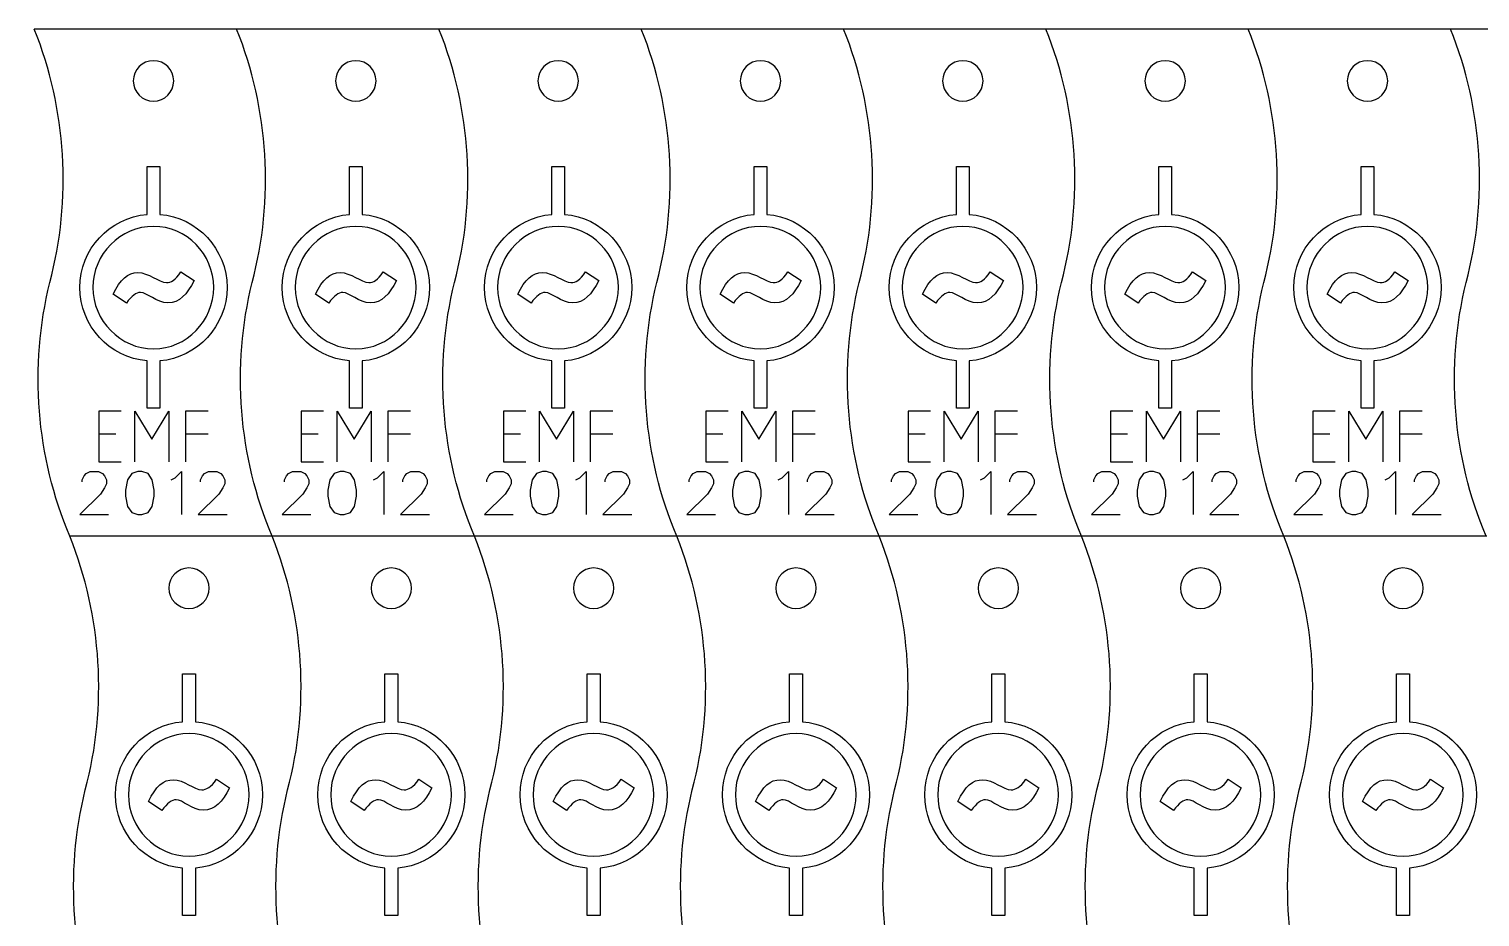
# Model space of a CAD drawing. Header units: millimetres. Extents: x -75 to 495, y -23 to 127.
# Drawn here: x -74.8 to 68.2, y 39.5 to 127.1 of the extents above; entities that cross this region are included whole.
import ezdxf

# ---------------------------------------------------------------- set-up
doc = ezdxf.new("R2010")
doc.units = ezdxf.units.MM
doc.layers.add('cut', color=7, linetype='CONTINUOUS')

msp = doc.modelspace()

# ---------------------------------------------------------------- linework, layer by layer
at = {"layer": 'cut', "color": 7}
for points in [[(484.185524, 127.06363), (-74.282029, 127.063633)], [(-60.539136, 121.947522), (-60.539136, 121.947522), (-60.539136, 121.947522)], [(-40.595894, 121.947522), (-40.595894, 121.947522), (-40.595894, 121.947522)], [(-20.652653, 121.947522), (-20.652653, 121.947522), (-20.652653, 121.947522)], [(-0.709411, 121.947522), (-0.709411, 121.947522), (-0.709411, 121.947522)], [(19.233831, 121.947522), (19.233831, 121.947522), (19.233831, 121.947522)], [(39.177073, 121.947522), (39.177073, 121.947522), (39.177073, 121.947522)], [(59.120315, 121.947522), (59.120315, 121.947522), (59.120315, 121.947522)], [(-50.782578, 77.063644), (-70.782578, 77.063644)], [(-30.839337, 77.063644), (-50.839336, 77.063644)], [(-10.896095, 77.063644), (-30.896094, 77.063644)], [(9.047147, 77.063644), (-10.952853, 77.063644)], [(28.990389, 77.063644), (8.990389, 77.063644)], [(48.933631, 77.063644), (28.933631, 77.063644)], [(68.876872, 77.063644), (48.876873, 77.063644)], [(-57.039685, 71.947534), (-57.039685, 71.947534), (-57.039685, 71.947534)], [(-37.096443, 71.947534), (-37.096443, 71.947534), (-37.096443, 71.947534)], [(-17.153201, 71.947534), (-17.153201, 71.947534), (-17.153201, 71.947534)], [(2.79004, 71.947534), (2.79004, 71.947534), (2.79004, 71.947534)], [(22.733282, 71.947534), (22.733282, 71.947534), (22.733282, 71.947534)], [(42.676524, 71.947534), (42.676524, 71.947534), (42.676524, 71.947534)], [(62.619766, 71.947534), (62.619766, 71.947534), (62.619766, 71.947534)]]:
    msp.add_lwpolyline(points, dxfattribs=at)
at = {"layer": 'cut', "color": 5}
for points in [[(-63.160501, 113.507234), (-61.904107, 113.507234), (-61.904107, 108.792077)], [(-63.160501, 108.792077), (-63.160501, 113.507234)], [(-43.217259, 113.507234), (-41.960865, 113.507234), (-41.960865, 108.792077)], [(-43.217259, 108.792077), (-43.217259, 113.507234)], [(-23.274017, 113.507234), (-22.017623, 113.507234), (-22.017623, 108.792077)], [(-23.274017, 108.792077), (-23.274017, 113.507234)], [(-3.330775, 113.507234), (-2.074381, 113.507234), (-2.074381, 108.792077)], [(-3.330775, 108.792077), (-3.330775, 113.507234)], [(16.612466, 113.507234), (17.86886, 113.507234), (17.86886, 108.792077)], [(16.612466, 108.792077), (16.612466, 113.507234)], [(36.555708, 113.507234), (37.812102, 113.507234), (37.812102, 108.792077)], [(36.555708, 108.792077), (36.555708, 113.507234)], [(56.49895, 113.507234), (57.755344, 113.507234), (57.755344, 108.792077)], [(56.49895, 108.792077), (56.49895, 113.507234)], [(-59.82186, 103.127375), (-58.527434, 102.264339)], [(-39.878618, 103.127375), (-38.584192, 102.264339)], [(-19.935376, 103.127375), (-18.64095, 102.264339)], [(0.007866, 103.127375), (1.302292, 102.264339)], [(19.951107, 103.127375), (21.245534, 102.264339)], [(39.894349, 103.127375), (41.188775, 102.264339)], [(59.837591, 103.127375), (61.132017, 102.264339)], [(-68.506724, 101.589122), (-68.506724, 101.589122)], [(-48.563482, 101.589122), (-48.563482, 101.589122)], [(-28.62024, 101.589122), (-28.62024, 101.589122)], [(-8.676998, 101.589122), (-8.676998, 101.589122)], [(11.266243, 101.589122), (11.266243, 101.589122)], [(31.209485, 101.589122), (31.209485, 101.589122)], [(51.152727, 101.589122), (51.152727, 101.589122)], [(-65.205254, 100.050955), (-66.518429, 100.913765)], [(-45.262013, 100.050955), (-46.575187, 100.913765)], [(-25.318771, 100.050955), (-26.631945, 100.913765)], [(-5.375529, 100.050955), (-6.688703, 100.913765)], [(14.567713, 100.050955), (13.254538, 100.913765)], [(34.510955, 100.050955), (33.19778, 100.913765)], [(54.454196, 100.050955), (53.141022, 100.913765)], [(-61.904107, 94.348316), (-61.904107, 89.683437), (-63.160501, 89.683437), (-63.160501, 94.348316)], [(-41.960865, 94.348316), (-41.960865, 89.683437), (-43.217259, 89.683437), (-43.217259, 94.348316)], [(-22.017623, 94.348316), (-22.017623, 89.683437), (-23.274017, 89.683437), (-23.274017, 94.348316)], [(-2.074381, 94.348316), (-2.074381, 89.683437), (-3.330775, 89.683437), (-3.330775, 94.348316)], [(17.86886, 94.348316), (17.86886, 89.683437), (16.612466, 89.683437), (16.612466, 94.348316)], [(37.812102, 94.348316), (37.812102, 89.683437), (36.555708, 89.683437), (36.555708, 94.348316)], [(57.755344, 94.348316), (57.755344, 89.683437), (56.49895, 89.683437), (56.49895, 94.348316)], [(-67.924703, 89.398929), (-67.924703, 84.398939)], [(-65.702482, 89.398929), (-67.924703, 89.398929)], [(-64.362127, 89.398929), (-62.695463, 86.621156)], [(-64.362127, 84.398939), (-64.362127, 89.398929)], [(-62.695463, 86.621156), (-61.028797, 89.398929)], [(-61.028797, 89.398929), (-61.028797, 84.398939)], [(-59.362131, 89.398929), (-59.362131, 84.398939)], [(-57.139908, 89.398929), (-59.362131, 89.398929)], [(-47.981461, 89.398929), (-47.981461, 84.398939)], [(-45.75924, 89.398929), (-47.981461, 89.398929)], [(-44.418885, 89.398929), (-42.752222, 86.621156)], [(-44.418885, 84.398939), (-44.418885, 89.398929)], [(-42.752222, 86.621156), (-41.085556, 89.398929)], [(-41.085556, 89.398929), (-41.085556, 84.398939)], [(-39.418889, 89.398929), (-39.418889, 84.398939)], [(-37.196666, 89.398929), (-39.418889, 89.398929)], [(-28.038219, 89.398929), (-28.038219, 84.398939)], [(-25.815998, 89.398929), (-28.038219, 89.398929)], [(-24.475643, 89.398929), (-22.80898, 86.621156)], [(-24.475643, 84.398939), (-24.475643, 89.398929)], [(-22.80898, 86.621156), (-21.142314, 89.398929)], [(-21.142314, 89.398929), (-21.142314, 84.398939)], [(-19.475648, 89.398929), (-19.475648, 84.398939)], [(-17.253424, 89.398929), (-19.475648, 89.398929)], [(-8.094977, 89.398929), (-8.094977, 84.398939)], [(-5.872757, 89.398929), (-8.094977, 89.398929)], [(-4.532401, 89.398929), (-2.865738, 86.621156)], [(-4.532401, 84.398939), (-4.532401, 89.398929)], [(-2.865738, 86.621156), (-1.199072, 89.398929)], [(-1.199072, 89.398929), (-1.199072, 84.398939)], [(0.467594, 89.398929), (0.467594, 84.398939)], [(2.689818, 89.398929), (0.467594, 89.398929)], [(11.848265, 89.398929), (11.848265, 84.398939)], [(14.070485, 89.398929), (11.848265, 89.398929)], [(15.41084, 89.398929), (17.077504, 86.621156)], [(15.41084, 84.398939), (15.41084, 89.398929)], [(17.077504, 86.621156), (18.74417, 89.398929)], [(18.74417, 89.398929), (18.74417, 84.398939)], [(20.410836, 89.398929), (20.410836, 84.398939)], [(22.633059, 89.398929), (20.410836, 89.398929)], [(31.791506, 89.398929), (31.791506, 84.398939)], [(34.013727, 89.398929), (31.791506, 89.398929)], [(35.354082, 89.398929), (37.020746, 86.621156)], [(35.354082, 84.398939), (35.354082, 89.398929)], [(37.020746, 86.621156), (38.687412, 89.398929)], [(38.687412, 89.398929), (38.687412, 84.398939)], [(40.354078, 89.398929), (40.354078, 84.398939)], [(42.576301, 89.398929), (40.354078, 89.398929)], [(51.734748, 89.398929), (51.734748, 84.398939)], [(53.956969, 89.398929), (51.734748, 89.398929)], [(55.297324, 89.398929), (56.963987, 86.621156)], [(55.297324, 84.398939), (55.297324, 89.398929)], [(56.963987, 86.621156), (58.630653, 89.398929)], [(58.630653, 89.398929), (58.630653, 84.398939)], [(60.29732, 89.398929), (60.29732, 84.398939)], [(62.519543, 89.398929), (60.29732, 89.398929)], [(-67.924703, 87.176711), (-66.258039, 87.176711)], [(-59.362131, 87.176711), (-57.139908, 87.176711)], [(-47.981461, 87.176711), (-46.314797, 87.176711)], [(-39.418889, 87.176711), (-37.196666, 87.176711)], [(-28.038219, 87.176711), (-26.371556, 87.176711)], [(-19.475648, 87.176711), (-17.253424, 87.176711)], [(-8.094977, 87.176711), (-6.428314, 87.176711)], [(0.467594, 87.176711), (2.689818, 87.176711)], [(11.848265, 87.176711), (13.514928, 87.176711)], [(20.410836, 87.176711), (22.633059, 87.176711)], [(31.791506, 87.176711), (33.45817, 87.176711)], [(40.354078, 87.176711), (42.576301, 87.176711)], [(51.734748, 87.176711), (53.401412, 87.176711)], [(60.29732, 87.176711), (62.519543, 87.176711)], [(-67.924703, 84.398939), (-65.702482, 84.398939)], [(-47.981461, 84.398939), (-45.75924, 84.398939)], [(-28.038219, 84.398939), (-25.815998, 84.398939)], [(-8.094977, 84.398939), (-5.872757, 84.398939)], [(11.848265, 84.398939), (14.070485, 84.398939)], [(31.791506, 84.398939), (34.013727, 84.398939)], [(51.734748, 84.398939), (53.956969, 84.398939)], [(-69.57776, 82.633921), (-69.37574, 83.03795)], [(-69.37574, 83.03795), (-69.173719, 83.239965)], [(-69.173719, 83.239965), (-68.769679, 83.44198)], [(-68.769679, 83.44198), (-67.961597, 83.44198)], [(-67.961597, 83.44198), (-67.557557, 83.239965)], [(-67.557557, 83.239965), (-67.355537, 83.03795)], [(-67.355537, 83.03795), (-67.153516, 82.633921)], [(-64.678769, 83.239965), (-65.082809, 82.633921)], [(-64.072708, 83.44198), (-64.678769, 83.239965)], [(-63.668667, 83.44198), (-64.072708, 83.44198)], [(-63.062609, 83.239965), (-63.668667, 83.44198)], [(-62.658569, 82.633921), (-63.062609, 83.239965)], [(-60.385841, 82.835936), (-59.779781, 83.44198)], [(-59.779781, 83.44198), (-59.779781, 79.19953)], [(-57.911094, 82.633921), (-57.709074, 83.03795)], [(-57.709074, 83.03795), (-57.507053, 83.239965)], [(-57.507053, 83.239965), (-57.103013, 83.44198)], [(-57.103013, 83.44198), (-56.294932, 83.44198)], [(-56.294932, 83.44198), (-55.890891, 83.239965)], [(-55.890891, 83.239965), (-55.688871, 83.03795)], [(-55.688871, 83.03795), (-55.48685, 82.633921)], [(-49.634518, 82.633921), (-49.432498, 83.03795)], [(-49.432498, 83.03795), (-49.230478, 83.239965)], [(-49.230478, 83.239965), (-48.826437, 83.44198)], [(-48.826437, 83.44198), (-48.018356, 83.44198)], [(-48.018356, 83.44198), (-47.614315, 83.239965)], [(-47.614315, 83.239965), (-47.412295, 83.03795)], [(-47.412295, 83.03795), (-47.210274, 82.633921)], [(-44.735527, 83.239965), (-45.139568, 82.633921)], [(-44.129466, 83.44198), (-44.735527, 83.239965)], [(-43.725425, 83.44198), (-44.129466, 83.44198)], [(-43.119367, 83.239965), (-43.725425, 83.44198)], [(-42.715327, 82.633921), (-43.119367, 83.239965)], [(-40.4426, 82.835936), (-39.836539, 83.44198)], [(-39.836539, 83.44198), (-39.836539, 79.19953)], [(-37.967852, 82.633921), (-37.765832, 83.03795)], [(-37.765832, 83.03795), (-37.563812, 83.239965)], [(-37.563812, 83.239965), (-37.159771, 83.44198)], [(-37.159771, 83.44198), (-36.35169, 83.44198)], [(-36.35169, 83.44198), (-35.947649, 83.239965)], [(-35.947649, 83.239965), (-35.745629, 83.03795)], [(-35.745629, 83.03795), (-35.543609, 82.633921)], [(-29.691276, 82.633921), (-29.489256, 83.03795)], [(-29.489256, 83.03795), (-29.287236, 83.239965)], [(-29.287236, 83.239965), (-28.883195, 83.44198)], [(-28.883195, 83.44198), (-28.075114, 83.44198)], [(-28.075114, 83.44198), (-27.671073, 83.239965)], [(-27.671073, 83.239965), (-27.469053, 83.03795)], [(-27.469053, 83.03795), (-27.267033, 82.633921)], [(-24.792285, 83.239965), (-25.196326, 82.633921)], [(-24.186224, 83.44198), (-24.792285, 83.239965)], [(-23.782184, 83.44198), (-24.186224, 83.44198)], [(-23.176126, 83.239965), (-23.782184, 83.44198)], [(-22.772085, 82.633921), (-23.176126, 83.239965)], [(-20.499358, 82.835936), (-19.893297, 83.44198)], [(-19.893297, 83.44198), (-19.893297, 79.19953)], [(-18.02461, 82.633921), (-17.82259, 83.03795)], [(-17.82259, 83.03795), (-17.62057, 83.239965)], [(-17.62057, 83.239965), (-17.216529, 83.44198)], [(-17.216529, 83.44198), (-16.408448, 83.44198)], [(-16.408448, 83.44198), (-16.004407, 83.239965)], [(-16.004407, 83.239965), (-15.802387, 83.03795)], [(-15.802387, 83.03795), (-15.600367, 82.633921)], [(-9.748035, 82.633921), (-9.546014, 83.03795)], [(-9.546014, 83.03795), (-9.343994, 83.239965)], [(-9.343994, 83.239965), (-8.939953, 83.44198)], [(-8.939953, 83.44198), (-8.131872, 83.44198)], [(-8.131872, 83.44198), (-7.727831, 83.239965)], [(-7.727831, 83.239965), (-7.525811, 83.03795)], [(-7.525811, 83.03795), (-7.323791, 82.633921)], [(-4.849043, 83.239965), (-5.253084, 82.633921)], [(-4.242983, 83.44198), (-4.849043, 83.239965)], [(-3.838942, 83.44198), (-4.242983, 83.44198)], [(-3.232884, 83.239965), (-3.838942, 83.44198)], [(-2.828843, 82.633921), (-3.232884, 83.239965)], [(-0.556116, 82.835936), (0.049945, 83.44198)], [(0.049945, 83.44198), (0.049945, 79.19953)], [(1.918631, 82.633921), (2.120652, 83.03795)], [(2.120652, 83.03795), (2.322672, 83.239965)], [(2.322672, 83.239965), (2.726713, 83.44198)], [(2.726713, 83.44198), (3.534794, 83.44198)], [(3.534794, 83.44198), (3.938834, 83.239965)], [(3.938834, 83.239965), (4.140855, 83.03795)], [(4.140855, 83.03795), (4.342875, 82.633921)], [(10.195207, 82.633921), (10.397228, 83.03795)], [(10.397228, 83.03795), (10.599248, 83.239965)], [(10.599248, 83.239965), (11.003288, 83.44198)], [(11.003288, 83.44198), (11.81137, 83.44198)], [(11.81137, 83.44198), (12.21541, 83.239965)], [(12.21541, 83.239965), (12.417431, 83.03795)], [(12.417431, 83.03795), (12.619451, 82.633921)], [(15.094198, 83.239965), (14.690158, 82.633921)], [(15.700259, 83.44198), (15.094198, 83.239965)], [(16.1043, 83.44198), (15.700259, 83.44198)], [(16.710358, 83.239965), (16.1043, 83.44198)], [(17.114399, 82.633921), (16.710358, 83.239965)], [(19.387126, 82.835936), (19.993187, 83.44198)], [(19.993187, 83.44198), (19.993187, 79.19953)], [(21.861873, 82.633921), (22.063893, 83.03795)], [(22.063893, 83.03795), (22.265914, 83.239965)], [(22.265914, 83.239965), (22.669954, 83.44198)], [(22.669954, 83.44198), (23.478036, 83.44198)], [(23.478036, 83.44198), (23.882076, 83.239965)], [(23.882076, 83.239965), (24.084097, 83.03795)], [(24.084097, 83.03795), (24.286117, 82.633921)], [(30.138449, 82.633921), (30.340469, 83.03795)], [(30.340469, 83.03795), (30.54249, 83.239965)], [(30.54249, 83.239965), (30.94653, 83.44198)], [(30.94653, 83.44198), (31.754612, 83.44198)], [(31.754612, 83.44198), (32.158652, 83.239965)], [(32.158652, 83.239965), (32.360672, 83.03795)], [(32.360672, 83.03795), (32.562693, 82.633921)], [(35.03744, 83.239965), (34.6334, 82.633921)], [(35.643501, 83.44198), (35.03744, 83.239965)], [(36.047542, 83.44198), (35.643501, 83.44198)], [(36.6536, 83.239965), (36.047542, 83.44198)], [(37.05764, 82.633921), (36.6536, 83.239965)], [(39.330368, 82.835936), (39.936428, 83.44198)], [(39.936428, 83.44198), (39.936428, 79.19953)], [(41.805115, 82.633921), (42.007135, 83.03795)], [(42.007135, 83.03795), (42.209156, 83.239965)], [(42.209156, 83.239965), (42.613196, 83.44198)], [(42.613196, 83.44198), (43.421277, 83.44198)], [(43.421277, 83.44198), (43.825318, 83.239965)], [(43.825318, 83.239965), (44.027338, 83.03795)], [(44.027338, 83.03795), (44.229359, 82.633921)], [(50.081691, 82.633921), (50.283711, 83.03795)], [(50.283711, 83.03795), (50.485731, 83.239965)], [(50.485731, 83.239965), (50.889772, 83.44198)], [(50.889772, 83.44198), (51.697853, 83.44198)], [(51.697853, 83.44198), (52.101894, 83.239965)], [(52.101894, 83.239965), (52.303914, 83.03795)], [(52.303914, 83.03795), (52.505935, 82.633921)], [(54.980682, 83.239965), (54.576641, 82.633921)], [(55.586743, 83.44198), (54.980682, 83.239965)], [(55.990784, 83.44198), (55.586743, 83.44198)], [(56.596842, 83.239965), (55.990784, 83.44198)], [(57.000882, 82.633921), (56.596842, 83.239965)], [(59.273609, 82.835936), (59.87967, 83.44198)], [(59.87967, 83.44198), (59.87967, 79.19953)], [(61.748357, 82.633921), (61.950377, 83.03795)], [(61.950377, 83.03795), (62.152397, 83.239965)], [(62.152397, 83.239965), (62.556438, 83.44198)], [(62.556438, 83.44198), (63.364519, 83.44198)], [(63.364519, 83.44198), (63.76856, 83.239965)], [(63.76856, 83.239965), (63.97058, 83.03795)], [(63.97058, 83.03795), (64.1726, 82.633921)], [(-69.57776, 82.431906), (-69.57776, 82.633921)], [(-67.355537, 81.825834), (-67.759577, 81.219762)], [(-67.153516, 82.229863), (-67.355537, 81.825834)], [(-67.153516, 82.633921), (-67.153516, 82.229863)], [(-65.082809, 82.633921), (-65.28483, 81.623819)], [(-65.28483, 81.623819), (-65.28483, 81.017747)], [(-62.456548, 81.623819), (-62.658569, 82.633921)], [(-62.456548, 81.017747), (-62.456548, 81.623819)], [(-60.789882, 82.633921), (-60.385841, 82.835936)], [(-57.911094, 82.431906), (-57.911094, 82.633921)], [(-55.688871, 81.825834), (-56.092911, 81.219762)], [(-55.48685, 82.229863), (-55.688871, 81.825834)], [(-55.48685, 82.633921), (-55.48685, 82.229863)], [(-49.634518, 82.431906), (-49.634518, 82.633921)], [(-47.412295, 81.825834), (-47.816335, 81.219762)], [(-47.210274, 82.229863), (-47.412295, 81.825834)], [(-47.210274, 82.633921), (-47.210274, 82.229863)], [(-45.139568, 82.633921), (-45.341588, 81.623819)], [(-45.341588, 81.623819), (-45.341588, 81.017747)], [(-42.513306, 81.623819), (-42.715327, 82.633921)], [(-42.513306, 81.017747), (-42.513306, 81.623819)], [(-40.84664, 82.633921), (-40.4426, 82.835936)], [(-37.967852, 82.431906), (-37.967852, 82.633921)], [(-35.745629, 81.825834), (-36.149669, 81.219762)], [(-35.543609, 82.229863), (-35.745629, 81.825834)], [(-35.543609, 82.633921), (-35.543609, 82.229863)], [(-29.691276, 82.431906), (-29.691276, 82.633921)], [(-27.469053, 81.825834), (-27.873094, 81.219762)], [(-27.267033, 82.229863), (-27.469053, 81.825834)], [(-27.267033, 82.633921), (-27.267033, 82.229863)], [(-25.196326, 82.633921), (-25.398346, 81.623819)], [(-25.398346, 81.623819), (-25.398346, 81.017747)], [(-22.570065, 81.623819), (-22.772085, 82.633921)], [(-22.570065, 81.017747), (-22.570065, 81.623819)], [(-20.903398, 82.633921), (-20.499358, 82.835936)], [(-18.02461, 82.431906), (-18.02461, 82.633921)], [(-15.802387, 81.825834), (-16.206428, 81.219762)], [(-15.600367, 82.229863), (-15.802387, 81.825834)], [(-15.600367, 82.633921), (-15.600367, 82.229863)], [(-9.748035, 82.431906), (-9.748035, 82.633921)], [(-7.525811, 81.825834), (-7.929852, 81.219762)], [(-7.323791, 82.229863), (-7.525811, 81.825834)], [(-7.323791, 82.633921), (-7.323791, 82.229863)], [(-5.253084, 82.633921), (-5.455104, 81.623819)], [(-5.455104, 81.623819), (-5.455104, 81.017747)], [(-2.626823, 81.623819), (-2.828843, 82.633921)], [(-2.626823, 81.017747), (-2.626823, 81.623819)], [(-0.960157, 82.633921), (-0.556116, 82.835936)], [(1.918631, 82.431906), (1.918631, 82.633921)], [(4.140855, 81.825834), (3.736814, 81.219762)], [(4.342875, 82.229863), (4.140855, 81.825834)], [(4.342875, 82.633921), (4.342875, 82.229863)], [(10.195207, 82.431906), (10.195207, 82.633921)], [(12.417431, 81.825834), (12.01339, 81.219762)], [(12.619451, 82.229863), (12.417431, 81.825834)], [(12.619451, 82.633921), (12.619451, 82.229863)], [(14.690158, 82.633921), (14.488137, 81.623819)], [(14.488137, 81.623819), (14.488137, 81.017747)], [(17.316419, 81.623819), (17.114399, 82.633921)], [(17.316419, 81.017747), (17.316419, 81.623819)], [(18.983085, 82.633921), (19.387126, 82.835936)], [(21.861873, 82.431906), (21.861873, 82.633921)], [(24.084097, 81.825834), (23.680056, 81.219762)], [(24.286117, 82.229863), (24.084097, 81.825834)], [(24.286117, 82.633921), (24.286117, 82.229863)], [(30.138449, 82.431906), (30.138449, 82.633921)], [(32.360672, 81.825834), (31.956632, 81.219762)], [(32.562693, 82.229863), (32.360672, 81.825834)], [(32.562693, 82.633921), (32.562693, 82.229863)], [(34.6334, 82.633921), (34.431379, 81.623819)], [(34.431379, 81.623819), (34.431379, 81.017747)], [(37.259661, 81.623819), (37.05764, 82.633921)], [(37.259661, 81.017747), (37.259661, 81.623819)], [(38.926327, 82.633921), (39.330368, 82.835936)], [(41.805115, 82.431906), (41.805115, 82.633921)], [(44.027338, 81.825834), (43.623298, 81.219762)], [(44.229359, 82.229863), (44.027338, 81.825834)], [(44.229359, 82.633921), (44.229359, 82.229863)], [(50.081691, 82.431906), (50.081691, 82.633921)], [(52.303914, 81.825834), (51.899874, 81.219762)], [(52.505935, 82.229863), (52.303914, 81.825834)], [(52.505935, 82.633921), (52.505935, 82.229863)], [(54.576641, 82.633921), (54.374621, 81.623819)], [(54.374621, 81.623819), (54.374621, 81.017747)], [(57.202903, 81.623819), (57.000882, 82.633921)], [(57.202903, 81.017747), (57.202903, 81.623819)], [(58.869569, 82.633921), (59.273609, 82.835936)], [(61.748357, 82.431906), (61.748357, 82.633921)], [(63.97058, 81.825834), (63.56654, 81.219762)], [(64.1726, 82.229863), (63.97058, 81.825834)], [(64.1726, 82.633921), (64.1726, 82.229863)], [(-67.759577, 81.219762), (-69.77978, 79.19953)], [(-65.28483, 81.017747), (-65.082809, 80.007646)], [(-62.658569, 80.007646), (-62.456548, 81.017747)], [(-56.092911, 81.219762), (-58.113112, 79.19953)], [(-47.816335, 81.219762), (-49.836538, 79.19953)], [(-45.341588, 81.017747), (-45.139568, 80.007646)], [(-42.715327, 80.007646), (-42.513306, 81.017747)], [(-36.149669, 81.219762), (-38.16987, 79.19953)], [(-27.873094, 81.219762), (-29.893297, 79.19953)], [(-25.398346, 81.017747), (-25.196326, 80.007646)], [(-22.772085, 80.007646), (-22.570065, 81.017747)], [(-16.206428, 81.219762), (-18.226628, 79.19953)], [(-7.929852, 81.219762), (-9.950055, 79.19953)], [(-5.455104, 81.017747), (-5.253084, 80.007646)], [(-2.828843, 80.007646), (-2.626823, 81.017747)], [(3.736814, 81.219762), (1.716614, 79.19953)], [(12.01339, 81.219762), (9.993187, 79.19953)], [(14.488137, 81.017747), (14.690158, 80.007646)], [(17.114399, 80.007646), (17.316419, 81.017747)], [(23.680056, 81.219762), (21.659856, 79.19953)], [(31.956632, 81.219762), (29.936429, 79.19953)], [(34.431379, 81.017747), (34.6334, 80.007646)], [(37.05764, 80.007646), (37.259661, 81.017747)], [(43.623298, 81.219762), (41.603097, 79.19953)], [(51.899874, 81.219762), (49.879671, 79.19953)], [(54.374621, 81.017747), (54.576641, 80.007646)], [(57.000882, 80.007646), (57.202903, 81.017747)], [(63.56654, 81.219762), (61.546339, 79.19953)], [(-69.77978, 79.19953), (-66.951496, 79.19953)], [(-65.082809, 80.007646), (-64.678769, 79.401573)], [(-64.678769, 79.401573), (-64.072708, 79.199559)], [(-64.072708, 79.199559), (-63.668667, 79.199559)], [(-63.668667, 79.199559), (-63.062609, 79.401573)], [(-63.062609, 79.401573), (-62.658569, 80.007646)], [(-58.113112, 79.19953), (-55.28483, 79.19953)], [(-49.836538, 79.19953), (-47.008254, 79.19953)], [(-45.139568, 80.007646), (-44.735527, 79.401573)], [(-44.735527, 79.401573), (-44.129466, 79.199559)], [(-44.129466, 79.199559), (-43.725425, 79.199559)], [(-43.725425, 79.199559), (-43.119367, 79.401573)], [(-43.119367, 79.401573), (-42.715327, 80.007646)], [(-38.16987, 79.19953), (-35.341588, 79.19953)], [(-29.893297, 79.19953), (-27.065012, 79.19953)], [(-25.196326, 80.007646), (-24.792285, 79.401573)], [(-24.792285, 79.401573), (-24.186224, 79.199559)], [(-24.186224, 79.199559), (-23.782184, 79.199559)], [(-23.782184, 79.199559), (-23.176126, 79.401573)], [(-23.176126, 79.401573), (-22.772085, 80.007646)], [(-18.226628, 79.19953), (-15.398346, 79.19953)], [(-9.950055, 79.19953), (-7.121771, 79.19953)], [(-5.253084, 80.007646), (-4.849043, 79.401573)], [(-4.849043, 79.401573), (-4.242983, 79.199559)], [(-4.242983, 79.199559), (-3.838942, 79.199559)], [(-3.838942, 79.199559), (-3.232884, 79.401573)], [(-3.232884, 79.401573), (-2.828843, 80.007646)], [(1.716614, 79.19953), (4.544895, 79.19953)], [(9.993187, 79.19953), (12.821471, 79.19953)], [(14.690158, 80.007646), (15.094198, 79.401573)], [(15.094198, 79.401573), (15.700259, 79.199559)], [(15.700259, 79.199559), (16.1043, 79.199559)], [(16.1043, 79.199559), (16.710358, 79.401573)], [(16.710358, 79.401573), (17.114399, 80.007646)], [(21.659856, 79.19953), (24.488137, 79.19953)], [(29.936429, 79.19953), (32.764713, 79.19953)], [(34.6334, 80.007646), (35.03744, 79.401573)], [(35.03744, 79.401573), (35.643501, 79.199559)], [(35.643501, 79.199559), (36.047542, 79.199559)], [(36.047542, 79.199559), (36.6536, 79.401573)], [(36.6536, 79.401573), (37.05764, 80.007646)], [(41.603097, 79.19953), (44.431379, 79.19953)], [(49.879671, 79.19953), (52.707955, 79.19953)], [(54.576641, 80.007646), (54.980682, 79.401573)], [(54.980682, 79.401573), (55.586743, 79.199559)], [(55.586743, 79.199559), (55.990784, 79.199559)], [(55.990784, 79.199559), (56.596842, 79.401573)], [(56.596842, 79.401573), (57.000882, 80.007646)], [(61.546339, 79.19953), (64.374621, 79.19953)], [(-59.66105, 63.507247), (-58.404656, 63.507247), (-58.404656, 58.79209)], [(-59.66105, 58.79209), (-59.66105, 63.507247)], [(-39.717808, 63.507247), (-38.461414, 63.507247), (-38.461414, 58.79209)], [(-39.717808, 58.79209), (-39.717808, 63.507247)], [(-19.774566, 63.507247), (-18.518172, 63.507247), (-18.518172, 58.79209)], [(-19.774566, 58.79209), (-19.774566, 63.507247)], [(0.168676, 63.507247), (1.42507, 63.507247), (1.42507, 58.79209)], [(0.168676, 58.79209), (0.168676, 63.507247)], [(20.111918, 63.507247), (21.368312, 63.507247), (21.368312, 58.79209)], [(20.111918, 58.79209), (20.111918, 63.507247)], [(40.055159, 63.507247), (41.311553, 63.507247), (41.311553, 58.79209)], [(40.055159, 58.79209), (40.055159, 63.507247)], [(59.998401, 63.507247), (61.254795, 63.507247), (61.254795, 58.79209)], [(59.998401, 58.79209), (59.998401, 63.507247)], [(-56.322409, 53.127387), (-55.027982, 52.264352)], [(-36.379167, 53.127387), (-35.084741, 52.264352)], [(-16.435925, 53.127387), (-15.141499, 52.264352)], [(3.507317, 53.127387), (4.801743, 52.264352)], [(23.450558, 53.127387), (24.744985, 52.264352)], [(43.3938, 53.127387), (44.688227, 52.264352)], [(63.337042, 53.127387), (64.631468, 52.264352)], [(-65.007273, 51.589135), (-65.007273, 51.589135)], [(-45.064031, 51.589135), (-45.064031, 51.589135)], [(-25.120789, 51.589135), (-25.120789, 51.589135)], [(-5.177547, 51.589135), (-5.177547, 51.589135)], [(14.765695, 51.589135), (14.765695, 51.589135)], [(34.708936, 51.589135), (34.708936, 51.589135)], [(54.652178, 51.589135), (54.652178, 51.589135)], [(-61.705803, 50.050967), (-63.018978, 50.913777)], [(-41.762561, 50.050967), (-43.075736, 50.913777)], [(-21.81932, 50.050967), (-23.132494, 50.913777)], [(-1.876078, 50.050967), (-3.189252, 50.913777)], [(18.067164, 50.050967), (16.75399, 50.913777)], [(38.010406, 50.050967), (36.697231, 50.913777)], [(57.953648, 50.050967), (56.640473, 50.913777)], [(-58.404656, 44.348329), (-58.404656, 39.683449), (-59.66105, 39.683449), (-59.66105, 44.348329)], [(-38.461414, 44.348329), (-38.461414, 39.683449), (-39.717808, 39.683449), (-39.717808, 44.348329)], [(-18.518172, 44.348329), (-18.518172, 39.683449), (-19.774566, 39.683449), (-19.774566, 44.348329)], [(1.42507, 44.348329), (1.42507, 39.683449), (0.168676, 39.683449), (0.168676, 44.348329)], [(21.368312, 44.348329), (21.368312, 39.683449), (20.111918, 39.683449), (20.111918, 44.348329)], [(41.311553, 44.348329), (41.311553, 39.683449), (40.055159, 39.683449), (40.055159, 44.348329)], [(61.254795, 44.348329), (61.254795, 39.683449), (59.998401, 39.683449), (59.998401, 44.348329)]]:
    msp.add_lwpolyline(points, dxfattribs=at)
at = {"layer": 'cut', "color": 7}
for points in [[(-72.754109, 102.063623), (-70.56464, 110.271328), (-71.108988, 119.183798), (-74.282029, 127.063632)], [(-52.810867, 102.063623), (-50.621398, 110.271328), (-51.165746, 119.183798), (-54.338787, 127.063632)], [(-32.867625, 102.063623), (-30.678157, 110.271328), (-31.222504, 119.183798), (-34.395545, 127.063632)], [(-12.924384, 102.063623), (-10.734915, 110.271328), (-11.279262, 119.183798), (-14.452304, 127.063632)], [(7.018858, 102.063623), (9.208327, 110.271328), (8.66398, 119.183798), (5.490938, 127.063632)], [(26.9621, 102.063623), (29.151569, 110.271328), (28.607221, 119.183798), (25.43418, 127.063632)], [(46.905342, 102.063623), (49.094811, 110.271328), (48.550463, 119.183798), (45.377422, 127.063632)], [(66.848584, 102.063623), (69.038052, 110.271328), (68.493705, 119.183798), (65.320664, 127.063632)], [(-62.532305, 123.940691), (-63.633102, 123.940691), (-64.525474, 123.048315), (-64.525474, 121.947522)], [(-60.539136, 121.947522), (-60.539136, 123.048315), (-61.431509, 123.940691), (-62.532305, 123.940691)], [(-42.589063, 123.940691), (-43.68986, 123.940691), (-44.582232, 123.048315), (-44.582232, 121.947522)], [(-40.595894, 121.947522), (-40.595894, 123.048315), (-41.488267, 123.940691), (-42.589063, 123.940691)], [(-22.645822, 123.940691), (-23.746618, 123.940691), (-24.638991, 123.048315), (-24.638991, 121.947522)], [(-20.652653, 121.947522), (-20.652653, 123.048315), (-21.545025, 123.940691), (-22.645822, 123.940691)], [(-2.70258, 123.940691), (-3.803376, 123.940691), (-4.695749, 123.048315), (-4.695749, 121.947522)], [(-0.709411, 121.947522), (-0.709411, 123.048315), (-1.601783, 123.940691), (-2.70258, 123.940691)], [(17.240662, 123.940691), (16.139866, 123.940691), (15.247493, 123.048315), (15.247493, 121.947522)], [(19.233831, 121.947522), (19.233831, 123.048315), (18.341459, 123.940691), (17.240662, 123.940691)], [(37.183904, 123.940691), (36.083107, 123.940691), (35.190735, 123.048315), (35.190735, 121.947522)], [(39.177073, 121.947522), (39.177073, 123.048315), (38.2847, 123.940691), (37.183904, 123.940691)], [(57.127146, 123.940691), (56.026349, 123.940691), (55.133977, 123.048315), (55.133977, 121.947522)], [(59.120315, 121.947522), (59.120315, 123.048315), (58.227942, 123.940691), (57.127146, 123.940691)], [(-64.525474, 121.947522), (-64.525474, 120.846719), (-63.633102, 119.954353), (-62.532305, 119.954353)], [(-62.532305, 119.954353), (-61.431509, 119.954353), (-60.539136, 120.846719), (-60.539136, 121.947522)], [(-44.582232, 121.947522), (-44.582232, 120.846719), (-43.68986, 119.954353), (-42.589063, 119.954353)], [(-42.589063, 119.954353), (-41.488267, 119.954353), (-40.595894, 120.846719), (-40.595894, 121.947522)], [(-24.638991, 121.947522), (-24.638991, 120.846719), (-23.746618, 119.954353), (-22.645822, 119.954353)], [(-22.645822, 119.954353), (-21.545025, 119.954353), (-20.652653, 120.846719), (-20.652653, 121.947522)], [(-4.695749, 121.947522), (-4.695749, 120.846719), (-3.803376, 119.954353), (-2.70258, 119.954353)], [(-2.70258, 119.954353), (-1.601783, 119.954353), (-0.709411, 120.846719), (-0.709411, 121.947522)], [(15.247493, 121.947522), (15.247493, 120.846719), (16.139866, 119.954353), (17.240662, 119.954353)], [(17.240662, 119.954353), (18.341459, 119.954353), (19.233831, 120.846719), (19.233831, 121.947522)], [(35.190735, 121.947522), (35.190735, 120.846719), (36.083107, 119.954353), (37.183904, 119.954353)], [(37.183904, 119.954353), (38.2847, 119.954353), (39.177073, 120.846719), (39.177073, 121.947522)], [(55.133977, 121.947522), (55.133977, 120.846719), (56.026349, 119.954353), (57.127146, 119.954353)], [(57.127146, 119.954353), (58.227942, 119.954353), (59.120315, 120.846719), (59.120315, 121.947522)], [(-70.782578, 77.063644), (-74.098173, 84.895932), (-74.801022, 93.808425), (-72.754109, 102.063623)], [(-50.839336, 77.063644), (-54.154931, 84.895932), (-54.85778, 93.808425), (-52.810867, 102.063623)], [(-30.896094, 77.063644), (-34.211689, 84.895932), (-34.914538, 93.808425), (-32.867625, 102.063623)], [(-10.952853, 77.063644), (-14.268447, 84.895932), (-14.971296, 93.808425), (-12.924384, 102.063623)], [(8.990389, 77.063644), (5.674795, 84.895932), (4.971946, 93.808425), (7.018858, 102.063623)], [(28.933631, 77.063644), (25.618036, 84.895932), (24.915187, 93.808425), (26.9621, 102.063623)], [(48.876873, 77.063644), (45.561278, 84.895932), (44.858429, 93.808425), (46.905342, 102.063623)], [(68.820115, 77.063644), (65.50452, 84.895932), (64.801671, 93.808425), (66.848584, 102.063623)], [(-69.254658, 52.063635), (-67.065189, 60.27134), (-67.609537, 69.183811), (-70.782578, 77.063644)], [(-49.311416, 52.063635), (-47.121947, 60.27134), (-47.666295, 69.183811), (-50.839336, 77.063644)], [(-29.368174, 52.063635), (-27.178706, 60.27134), (-27.723053, 69.183811), (-30.896094, 77.063644)], [(-9.424932, 52.063635), (-7.235464, 60.27134), (-7.779811, 69.183811), (-10.952853, 77.063644)], [(10.518309, 52.063635), (12.707778, 60.27134), (12.163431, 69.183811), (8.990389, 77.063644)], [(30.461551, 52.063635), (32.65102, 60.27134), (32.106672, 69.183811), (28.933631, 77.063644)], [(50.404793, 52.063635), (52.594262, 60.27134), (52.049914, 69.183811), (48.876873, 77.063644)], [(-59.032854, 73.940703), (-60.133651, 73.940703), (-61.026023, 73.048328), (-61.026023, 71.947534)], [(-57.039685, 71.947534), (-57.039685, 73.048328), (-57.932058, 73.940703), (-59.032854, 73.940703)], [(-39.089612, 73.940703), (-40.190409, 73.940703), (-41.082781, 73.048328), (-41.082781, 71.947534)], [(-37.096443, 71.947534), (-37.096443, 73.048328), (-37.988816, 73.940703), (-39.089612, 73.940703)], [(-19.14637, 73.940703), (-20.247167, 73.940703), (-21.139539, 73.048328), (-21.139539, 71.947534)], [(-17.153201, 71.947534), (-17.153201, 73.048328), (-18.045574, 73.940703), (-19.14637, 73.940703)], [(0.796871, 73.940703), (-0.303925, 73.940703), (-1.196298, 73.048328), (-1.196298, 71.947534)], [(2.79004, 71.947534), (2.79004, 73.048328), (1.897668, 73.940703), (0.796871, 73.940703)], [(20.740113, 73.940703), (19.639317, 73.940703), (18.746944, 73.048328), (18.746944, 71.947534)], [(22.733282, 71.947534), (22.733282, 73.048328), (21.84091, 73.940703), (20.740113, 73.940703)], [(40.683355, 73.940703), (39.582558, 73.940703), (38.690186, 73.048328), (38.690186, 71.947534)], [(42.676524, 71.947534), (42.676524, 73.048328), (41.784151, 73.940703), (40.683355, 73.940703)], [(60.626597, 73.940703), (59.5258, 73.940703), (58.633428, 73.048328), (58.633428, 71.947534)], [(62.619766, 71.947534), (62.619766, 73.048328), (61.727393, 73.940703), (60.626597, 73.940703)], [(-61.026023, 71.947534), (-61.026023, 70.846732), (-60.133651, 69.954365), (-59.032854, 69.954365)], [(-59.032854, 69.954365), (-57.932058, 69.954365), (-57.039685, 70.846732), (-57.039685, 71.947534)], [(-41.082781, 71.947534), (-41.082781, 70.846732), (-40.190409, 69.954365), (-39.089612, 69.954365)], [(-39.089612, 69.954365), (-37.988816, 69.954365), (-37.096443, 70.846732), (-37.096443, 71.947534)], [(-21.139539, 71.947534), (-21.139539, 70.846732), (-20.247167, 69.954365), (-19.14637, 69.954365)], [(-19.14637, 69.954365), (-18.045574, 69.954365), (-17.153201, 70.846732), (-17.153201, 71.947534)], [(-1.196298, 71.947534), (-1.196298, 70.846732), (-0.303925, 69.954365), (0.796871, 69.954365)], [(0.796871, 69.954365), (1.897668, 69.954365), (2.79004, 70.846732), (2.79004, 71.947534)], [(18.746944, 71.947534), (18.746944, 70.846732), (19.639317, 69.954365), (20.740113, 69.954365)], [(20.740113, 69.954365), (21.84091, 69.954365), (22.733282, 70.846732), (22.733282, 71.947534)], [(38.690186, 71.947534), (38.690186, 70.846732), (39.582558, 69.954365), (40.683355, 69.954365)], [(40.683355, 69.954365), (41.784151, 69.954365), (42.676524, 70.846732), (42.676524, 71.947534)], [(58.633428, 71.947534), (58.633428, 70.846732), (59.5258, 69.954365), (60.626597, 69.954365)], [(60.626597, 69.954365), (61.727393, 69.954365), (62.619766, 70.846732), (62.619766, 71.947534)], [(-67.283127, 27.063657), (-70.598721, 34.895945), (-71.30157, 43.808438), (-69.254658, 52.063635)], [(-47.339885, 27.063657), (-50.65548, 34.895945), (-51.358329, 43.808438), (-49.311416, 52.063635)], [(-27.396643, 27.063657), (-30.712238, 34.895945), (-31.415087, 43.808438), (-29.368174, 52.063635)], [(-7.453401, 27.063657), (-10.768996, 34.895945), (-11.471845, 43.808438), (-9.424932, 52.063635)], [(12.48984, 27.063657), (9.174246, 34.895945), (8.471397, 43.808438), (10.518309, 52.063635)], [(32.433082, 27.063657), (29.117488, 34.895945), (28.414639, 43.808438), (30.461551, 52.063635)], [(52.376324, 27.063657), (49.060729, 34.895945), (48.35788, 43.808438), (50.404793, 52.063635)]]:
    msp.add_open_spline(points, degree=3, dxfattribs=at)
at = {"layer": 'cut', "color": 5}
for points in [[(-69.782405, 101.589122), (-69.782405, 105.378232), (-66.874844, 108.473363), (-63.160501, 108.792077)], [(-61.904107, 108.792077), (-58.227152, 108.49199), (-55.282205, 105.396972), (-55.282205, 101.589122)], [(-49.839163, 101.589122), (-49.839163, 105.378232), (-46.931603, 108.473363), (-43.217259, 108.792077)], [(-41.960865, 108.792077), (-38.28391, 108.49199), (-35.338964, 105.396972), (-35.338964, 101.589122)], [(-29.895921, 101.589122), (-29.895921, 105.378232), (-26.988361, 108.473363), (-23.274017, 108.792077)], [(-22.017623, 108.792077), (-18.340668, 108.49199), (-15.395722, 105.396972), (-15.395722, 101.589122)], [(-9.95268, 101.589122), (-9.95268, 105.378232), (-7.045119, 108.473363), (-3.330775, 108.792077)], [(-2.074381, 108.792077), (1.602573, 108.49199), (4.54752, 105.396972), (4.54752, 101.589122)], [(9.990562, 101.589122), (9.990562, 105.378232), (12.898123, 108.473363), (16.612466, 108.792077)], [(17.86886, 108.792077), (21.545815, 108.49199), (24.490762, 105.396972), (24.490762, 101.589122)], [(29.933804, 101.589122), (29.933804, 105.378232), (32.841365, 108.473363), (36.555708, 108.792077)], [(37.812102, 108.792077), (41.489057, 108.49199), (44.434004, 105.396972), (44.434004, 101.589122)], [(49.877046, 101.589122), (49.877046, 105.378232), (52.784606, 108.473363), (56.49895, 108.792077)], [(57.755344, 108.792077), (61.432299, 108.49199), (64.377245, 105.396972), (64.377245, 101.589122)], [(-62.522769, 107.610438), (-65.805493, 107.610438), (-68.506724, 104.852873), (-68.506724, 101.589122)], [(-56.595061, 101.589122), (-56.595061, 104.852873), (-59.277758, 107.610438), (-62.522769, 107.610438)], [(-42.579527, 107.610438), (-45.862251, 107.610438), (-48.563482, 104.852873), (-48.563482, 101.589122)], [(-36.651819, 101.589122), (-36.651819, 104.852873), (-39.334516, 107.610438), (-42.579527, 107.610438)], [(-22.636285, 107.610438), (-25.919009, 107.610438), (-28.62024, 104.852873), (-28.62024, 101.589122)], [(-16.708577, 101.589122), (-16.708577, 104.852873), (-19.391274, 107.610438), (-22.636285, 107.610438)], [(-2.693043, 107.610438), (-5.975768, 107.610438), (-8.676998, 104.852873), (-8.676998, 101.589122)], [(3.234665, 101.589122), (3.234665, 104.852873), (0.551967, 107.610438), (-2.693043, 107.610438)], [(17.250198, 107.610438), (13.967474, 107.610438), (11.266243, 104.852873), (11.266243, 101.589122)], [(23.177906, 101.589122), (23.177906, 104.852873), (20.495209, 107.610438), (17.250198, 107.610438)], [(37.19344, 107.610438), (33.910716, 107.610438), (31.209485, 104.852873), (31.209485, 101.589122)], [(43.121148, 101.589122), (43.121148, 104.852873), (40.438451, 107.610438), (37.19344, 107.610438)], [(57.136682, 107.610438), (53.853958, 107.610438), (51.152727, 104.852873), (51.152727, 101.589122)], [(63.06439, 101.589122), (63.06439, 104.852873), (60.381693, 107.610438), (57.136682, 107.610438)], [(-66.518429, 100.913765), (-65.824238, 102.414425), (-65.036421, 103.070902), (-64.079662, 103.070902)], [(-64.079662, 103.070902), (-63.048126, 103.070902), (-62.016485, 102.076746), (-61.266053, 102.076746)], [(-61.266053, 102.076746), (-60.816007, 102.076746), (-60.384388, 102.301846), (-59.82186, 103.127375)], [(-46.575187, 100.913765), (-45.880996, 102.414425), (-45.093179, 103.070902), (-44.13642, 103.070902)], [(-44.13642, 103.070902), (-43.104884, 103.070902), (-42.073243, 102.076746), (-41.322811, 102.076746)], [(-41.322811, 102.076746), (-40.872766, 102.076746), (-40.441146, 102.301846), (-39.878618, 103.127375)], [(-26.631945, 100.913765), (-25.937755, 102.414425), (-25.149937, 103.070902), (-24.193178, 103.070902)], [(-24.193178, 103.070902), (-23.161642, 103.070902), (-22.130001, 102.076746), (-21.379569, 102.076746)], [(-21.379569, 102.076746), (-20.929524, 102.076746), (-20.497904, 102.301846), (-19.935376, 103.127375)], [(-6.688703, 100.913765), (-5.994513, 102.414425), (-5.206695, 103.070902), (-4.249936, 103.070902)], [(-4.249936, 103.070902), (-3.2184, 103.070902), (-2.186759, 102.076746), (-1.436328, 102.076746)], [(-1.436328, 102.076746), (-0.986282, 102.076746), (-0.554663, 102.301846), (0.007866, 103.127375)], [(13.254538, 100.913765), (13.948729, 102.414425), (14.736547, 103.070902), (15.693305, 103.070902)], [(15.693305, 103.070902), (16.724842, 103.070902), (17.756482, 102.076746), (18.506914, 102.076746)], [(18.506914, 102.076746), (18.95696, 102.076746), (19.388579, 102.301846), (19.951107, 103.127375)], [(33.19778, 100.913765), (33.891971, 102.414425), (34.679788, 103.070902), (35.636547, 103.070902)], [(35.636547, 103.070902), (36.668083, 103.070902), (37.699724, 102.076746), (38.450156, 102.076746)], [(38.450156, 102.076746), (38.900202, 102.076746), (39.331821, 102.301846), (39.894349, 103.127375)], [(53.141022, 100.913765), (53.835213, 102.414425), (54.62303, 103.070902), (55.579789, 103.070902)], [(55.579789, 103.070902), (56.611325, 103.070902), (57.642966, 102.076746), (58.393398, 102.076746)], [(58.393398, 102.076746), (58.843443, 102.076746), (59.275063, 102.301846), (59.837591, 103.127375)], [(-63.160501, 94.348316), (-66.874844, 94.667256), (-69.782405, 97.818634), (-69.782405, 101.589122)], [(-68.506724, 101.589122), (-68.506724, 98.325138), (-65.805493, 95.530291), (-62.522769, 95.530291)], [(-62.522769, 95.530291), (-59.277758, 95.530291), (-56.595061, 98.325138), (-56.595061, 101.589122)], [(-55.282205, 101.589122), (-55.282205, 97.818634), (-58.227152, 94.648516), (-61.904107, 94.348316)], [(-58.527434, 102.264339), (-59.240369, 100.895025), (-59.971731, 100.069723), (-61.115964, 100.069723)], [(-43.217259, 94.348316), (-46.931603, 94.667256), (-49.839163, 97.818634), (-49.839163, 101.589122)], [(-48.563482, 101.589122), (-48.563482, 98.325138), (-45.862251, 95.530291), (-42.579527, 95.530291)], [(-42.579527, 95.530291), (-39.334516, 95.530291), (-36.651819, 98.325138), (-36.651819, 101.589122)], [(-35.338964, 101.589122), (-35.338964, 97.818634), (-38.28391, 94.648516), (-41.960865, 94.348316)], [(-38.584192, 102.264339), (-39.297127, 100.895025), (-40.028489, 100.069723), (-41.172723, 100.069723)], [(-23.274017, 94.348316), (-26.988361, 94.667256), (-29.895921, 97.818634), (-29.895921, 101.589122)], [(-28.62024, 101.589122), (-28.62024, 98.325138), (-25.919009, 95.530291), (-22.636285, 95.530291)], [(-22.636285, 95.530291), (-19.391274, 95.530291), (-16.708577, 98.325138), (-16.708577, 101.589122)], [(-15.395722, 101.589122), (-15.395722, 97.818634), (-18.340668, 94.648516), (-22.017623, 94.348316)], [(-18.64095, 102.264339), (-19.353886, 100.895025), (-20.085248, 100.069723), (-21.229481, 100.069723)], [(-3.330775, 94.348316), (-7.045119, 94.667256), (-9.95268, 97.818634), (-9.95268, 101.589122)], [(-8.676998, 101.589122), (-8.676998, 98.325138), (-5.975768, 95.530291), (-2.693043, 95.530291)], [(-2.693043, 95.530291), (0.551967, 95.530291), (3.234665, 98.325138), (3.234665, 101.589122)], [(4.54752, 101.589122), (4.54752, 97.818634), (1.602573, 94.648516), (-2.074381, 94.348316)], [(1.302292, 102.264339), (0.589356, 100.895025), (-0.142006, 100.069723), (-1.286239, 100.069723)], [(16.612466, 94.348316), (12.898123, 94.667256), (9.990562, 97.818634), (9.990562, 101.589122)], [(11.266243, 101.589122), (11.266243, 98.325138), (13.967474, 95.530291), (17.250198, 95.530291)], [(17.250198, 95.530291), (20.495209, 95.530291), (23.177906, 98.325138), (23.177906, 101.589122)], [(24.490762, 101.589122), (24.490762, 97.818634), (21.545815, 94.648516), (17.86886, 94.348316)], [(21.245534, 102.264339), (20.532598, 100.895025), (19.801236, 100.069723), (18.657003, 100.069723)], [(36.555708, 94.348316), (32.841365, 94.667256), (29.933804, 97.818634), (29.933804, 101.589122)], [(31.209485, 101.589122), (31.209485, 98.325138), (33.910716, 95.530291), (37.19344, 95.530291)], [(37.19344, 95.530291), (40.438451, 95.530291), (43.121148, 98.325138), (43.121148, 101.589122)], [(44.434004, 101.589122), (44.434004, 97.818634), (41.489057, 94.648516), (37.812102, 94.348316)], [(41.188775, 102.264339), (40.47584, 100.895025), (39.744478, 100.069723), (38.600245, 100.069723)], [(56.49895, 94.348316), (52.784606, 94.667256), (49.877046, 97.818634), (49.877046, 101.589122)], [(51.152727, 101.589122), (51.152727, 98.325138), (53.853958, 95.530291), (57.136682, 95.530291)], [(57.136682, 95.530291), (60.381693, 95.530291), (63.06439, 98.325138), (63.06439, 101.589122)], [(64.377245, 101.589122), (64.377245, 97.818634), (61.432299, 94.648516), (57.755344, 94.348316)], [(61.132017, 102.264339), (60.419082, 100.895025), (59.68772, 100.069723), (58.543486, 100.069723)], [(-63.79845, 101.101584), (-64.248603, 101.101584), (-64.680005, 100.744826), (-65.205254, 100.050955)], [(-61.115964, 100.069723), (-62.222812, 100.069723), (-63.179249, 101.101584), (-63.79845, 101.101584)], [(-43.855208, 101.101584), (-44.305361, 101.101584), (-44.736763, 100.744826), (-45.262013, 100.050955)], [(-41.172723, 100.069723), (-42.27957, 100.069723), (-43.236007, 101.101584), (-43.855208, 101.101584)], [(-23.911966, 101.101584), (-24.362119, 101.101584), (-24.793521, 100.744826), (-25.318771, 100.050955)], [(-21.229481, 100.069723), (-22.336328, 100.069723), (-23.292765, 101.101584), (-23.911966, 101.101584)], [(-3.968725, 101.101584), (-4.418878, 101.101584), (-4.85028, 100.744826), (-5.375529, 100.050955)], [(-1.286239, 100.069723), (-2.393086, 100.069723), (-3.349523, 101.101584), (-3.968725, 101.101584)], [(15.974517, 101.101584), (15.524364, 101.101584), (15.092962, 100.744826), (14.567713, 100.050955)], [(18.657003, 100.069723), (17.550155, 100.069723), (16.593718, 101.101584), (15.974517, 101.101584)], [(35.917759, 101.101584), (35.467606, 101.101584), (35.036204, 100.744826), (34.510955, 100.050955)], [(38.600245, 100.069723), (37.493397, 100.069723), (36.53696, 101.101584), (35.917759, 101.101584)], [(55.861001, 101.101584), (55.410848, 101.101584), (54.979446, 100.744826), (54.454196, 100.050955)], [(58.543486, 100.069723), (57.436639, 100.069723), (56.480202, 101.101584), (55.861001, 101.101584)], [(-66.282954, 51.589135), (-66.282954, 55.378245), (-63.375393, 58.473376), (-59.66105, 58.79209)], [(-58.404656, 58.79209), (-54.727701, 58.492003), (-51.782754, 55.396984), (-51.782754, 51.589135)], [(-46.339712, 51.589135), (-46.339712, 55.378245), (-43.432151, 58.473376), (-39.717808, 58.79209)], [(-38.461414, 58.79209), (-34.784459, 58.492003), (-31.839512, 55.396984), (-31.839512, 51.589135)], [(-26.39647, 51.589135), (-26.39647, 55.378245), (-23.48891, 58.473376), (-19.774566, 58.79209)], [(-18.518172, 58.79209), (-14.841217, 58.492003), (-11.896271, 55.396984), (-11.896271, 51.589135)], [(-6.453228, 51.589135), (-6.453228, 55.378245), (-3.545668, 58.473376), (0.168676, 58.79209)], [(1.42507, 58.79209), (5.102025, 58.492003), (8.046971, 55.396984), (8.046971, 51.589135)], [(13.490013, 51.589135), (13.490013, 55.378245), (16.397574, 58.473376), (20.111918, 58.79209)], [(21.368312, 58.79209), (25.045266, 58.492003), (27.990213, 55.396984), (27.990213, 51.589135)], [(33.433255, 51.589135), (33.433255, 55.378245), (36.340816, 58.473376), (40.055159, 58.79209)], [(41.311553, 58.79209), (44.988508, 58.492003), (47.933455, 55.396984), (47.933455, 51.589135)], [(53.376497, 51.589135), (53.376497, 55.378245), (56.284058, 58.473376), (59.998401, 58.79209)], [(61.254795, 58.79209), (64.93175, 58.492003), (67.876697, 55.396984), (67.876697, 51.589135)], [(-59.023318, 57.610451), (-62.306042, 57.610451), (-65.007273, 54.852885), (-65.007273, 51.589135)], [(-53.09561, 51.589135), (-53.09561, 54.852885), (-55.778307, 57.610451), (-59.023318, 57.610451)], [(-39.080076, 57.610451), (-42.3628, 57.610451), (-45.064031, 54.852885), (-45.064031, 51.589135)], [(-33.152368, 51.589135), (-33.152368, 54.852885), (-35.835065, 57.610451), (-39.080076, 57.610451)], [(-19.136834, 57.610451), (-22.419558, 57.610451), (-25.120789, 54.852885), (-25.120789, 51.589135)], [(-13.209126, 51.589135), (-13.209126, 54.852885), (-15.891823, 57.610451), (-19.136834, 57.610451)], [(0.806408, 57.610451), (-2.476317, 57.610451), (-5.177547, 54.852885), (-5.177547, 51.589135)], [(6.734116, 51.589135), (6.734116, 54.852885), (4.051419, 57.610451), (0.806408, 57.610451)], [(20.749649, 57.610451), (17.466925, 57.610451), (14.765695, 54.852885), (14.765695, 51.589135)], [(26.677358, 51.589135), (26.677358, 54.852885), (23.99466, 57.610451), (20.749649, 57.610451)], [(40.692891, 57.610451), (37.410167, 57.610451), (34.708936, 54.852885), (34.708936, 51.589135)], [(46.620599, 51.589135), (46.620599, 54.852885), (43.937902, 57.610451), (40.692891, 57.610451)], [(60.636133, 57.610451), (57.353409, 57.610451), (54.652178, 54.852885), (54.652178, 51.589135)], [(66.563841, 51.589135), (66.563841, 54.852885), (63.881144, 57.610451), (60.636133, 57.610451)], [(-63.018978, 50.913777), (-62.324787, 52.414437), (-61.536969, 53.070915), (-60.580211, 53.070915)], [(-60.580211, 53.070915), (-59.548674, 53.070915), (-58.517034, 52.076759), (-57.766602, 52.076759)], [(-57.766602, 52.076759), (-57.316556, 52.076759), (-56.884937, 52.301859), (-56.322409, 53.127387)], [(-43.075736, 50.913777), (-42.381545, 52.414437), (-41.593728, 53.070915), (-40.636969, 53.070915)], [(-40.636969, 53.070915), (-39.605433, 53.070915), (-38.573792, 52.076759), (-37.82336, 52.076759)], [(-37.82336, 52.076759), (-37.373314, 52.076759), (-36.941695, 52.301859), (-36.379167, 53.127387)], [(-23.132494, 50.913777), (-22.438304, 52.414437), (-21.650486, 53.070915), (-20.693727, 53.070915)], [(-20.693727, 53.070915), (-19.662191, 53.070915), (-18.63055, 52.076759), (-17.880118, 52.076759)], [(-17.880118, 52.076759), (-17.430073, 52.076759), (-16.998453, 52.301859), (-16.435925, 53.127387)], [(-3.189252, 50.913777), (-2.495062, 52.414437), (-1.707244, 53.070915), (-0.750485, 53.070915)], [(-0.750485, 53.070915), (0.281051, 53.070915), (1.312692, 52.076759), (2.063123, 52.076759)], [(2.063123, 52.076759), (2.513169, 52.076759), (2.944789, 52.301859), (3.507317, 53.127387)], [(16.75399, 50.913777), (17.44818, 52.414437), (18.235998, 53.070915), (19.192756, 53.070915)], [(19.192756, 53.070915), (20.224293, 53.070915), (21.255934, 52.076759), (22.006365, 52.076759)], [(22.006365, 52.076759), (22.456411, 52.076759), (22.88803, 52.301859), (23.450558, 53.127387)], [(36.697231, 50.913777), (37.391422, 52.414437), (38.17924, 53.070915), (39.135998, 53.070915)], [(39.135998, 53.070915), (40.167535, 53.070915), (41.199175, 52.076759), (41.949607, 52.076759)], [(41.949607, 52.076759), (42.399653, 52.076759), (42.831272, 52.301859), (43.3938, 53.127387)], [(56.640473, 50.913777), (57.334664, 52.414437), (58.122481, 53.070915), (59.07924, 53.070915)], [(59.07924, 53.070915), (60.110776, 53.070915), (61.142417, 52.076759), (61.892849, 52.076759)], [(61.892849, 52.076759), (62.342895, 52.076759), (62.774514, 52.301859), (63.337042, 53.127387)], [(-59.66105, 44.348329), (-63.375393, 44.667268), (-66.282954, 47.818646), (-66.282954, 51.589135)], [(-65.007273, 51.589135), (-65.007273, 48.32515), (-62.306042, 45.530304), (-59.023318, 45.530304)], [(-59.023318, 45.530304), (-55.778307, 45.530304), (-53.09561, 48.32515), (-53.09561, 51.589135)], [(-51.782754, 51.589135), (-51.782754, 47.818646), (-54.727701, 44.648529), (-58.404656, 44.348329)], [(-55.027982, 52.264352), (-55.740918, 50.895038), (-56.47228, 50.069735), (-57.616513, 50.069735)], [(-39.717808, 44.348329), (-43.432151, 44.667268), (-46.339712, 47.818646), (-46.339712, 51.589135)], [(-45.064031, 51.589135), (-45.064031, 48.32515), (-42.3628, 45.530304), (-39.080076, 45.530304)], [(-39.080076, 45.530304), (-35.835065, 45.530304), (-33.152368, 48.32515), (-33.152368, 51.589135)], [(-31.839512, 51.589135), (-31.839512, 47.818646), (-34.784459, 44.648529), (-38.461414, 44.348329)], [(-35.084741, 52.264352), (-35.797676, 50.895038), (-36.529038, 50.069735), (-37.673272, 50.069735)], [(-19.774566, 44.348329), (-23.48891, 44.667268), (-26.39647, 47.818646), (-26.39647, 51.589135)], [(-25.120789, 51.589135), (-25.120789, 48.32515), (-22.419558, 45.530304), (-19.136834, 45.530304)], [(-19.136834, 45.530304), (-15.891823, 45.530304), (-13.209126, 48.32515), (-13.209126, 51.589135)], [(-11.896271, 51.589135), (-11.896271, 47.818646), (-14.841217, 44.648529), (-18.518172, 44.348329)], [(-15.141499, 52.264352), (-15.854434, 50.895038), (-16.585796, 50.069735), (-17.73003, 50.069735)], [(0.168676, 44.348329), (-3.545668, 44.667268), (-6.453228, 47.818646), (-6.453228, 51.589135)], [(-5.177547, 51.589135), (-5.177547, 48.32515), (-2.476317, 45.530304), (0.806408, 45.530304)], [(0.806408, 45.530304), (4.051419, 45.530304), (6.734116, 48.32515), (6.734116, 51.589135)], [(8.046971, 51.589135), (8.046971, 47.818646), (5.102025, 44.648529), (1.42507, 44.348329)], [(4.801743, 52.264352), (4.088807, 50.895038), (3.357445, 50.069735), (2.213212, 50.069735)], [(20.111918, 44.348329), (16.397574, 44.667268), (13.490013, 47.818646), (13.490013, 51.589135)], [(14.765695, 51.589135), (14.765695, 48.32515), (17.466925, 45.530304), (20.749649, 45.530304)], [(20.749649, 45.530304), (23.99466, 45.530304), (26.677358, 48.32515), (26.677358, 51.589135)], [(27.990213, 51.589135), (27.990213, 47.818646), (25.045266, 44.648529), (21.368312, 44.348329)], [(24.744985, 52.264352), (24.032049, 50.895038), (23.300687, 50.069735), (22.156454, 50.069735)], [(40.055159, 44.348329), (36.340816, 44.667268), (33.433255, 47.818646), (33.433255, 51.589135)], [(34.708936, 51.589135), (34.708936, 48.32515), (37.410167, 45.530304), (40.692891, 45.530304)], [(40.692891, 45.530304), (43.937902, 45.530304), (46.620599, 48.32515), (46.620599, 51.589135)], [(47.933455, 51.589135), (47.933455, 47.818646), (44.988508, 44.648529), (41.311553, 44.348329)], [(44.688227, 52.264352), (43.975291, 50.895038), (43.243929, 50.069735), (42.099696, 50.069735)], [(59.998401, 44.348329), (56.284058, 44.667268), (53.376497, 47.818646), (53.376497, 51.589135)], [(54.652178, 51.589135), (54.652178, 48.32515), (57.353409, 45.530304), (60.636133, 45.530304)], [(60.636133, 45.530304), (63.881144, 45.530304), (66.563841, 48.32515), (66.563841, 51.589135)], [(67.876697, 51.589135), (67.876697, 47.818646), (64.93175, 44.648529), (61.254795, 44.348329)], [(64.631468, 52.264352), (63.918533, 50.895038), (63.187171, 50.069735), (62.042937, 50.069735)], [(-60.298999, 51.101596), (-60.749152, 51.101596), (-61.180554, 50.744839), (-61.705803, 50.050967)], [(-57.616513, 50.069735), (-58.723361, 50.069735), (-59.679798, 51.101596), (-60.298999, 51.101596)], [(-40.355757, 51.101596), (-40.80591, 51.101596), (-41.237312, 50.744839), (-41.762561, 50.050967)], [(-37.673272, 50.069735), (-38.780119, 50.069735), (-39.736556, 51.101596), (-40.355757, 51.101596)], [(-20.412515, 51.101596), (-20.862668, 51.101596), (-21.29407, 50.744839), (-21.81932, 50.050967)], [(-17.73003, 50.069735), (-18.836877, 50.069735), (-19.793314, 51.101596), (-20.412515, 51.101596)], [(-0.469273, 51.101596), (-0.919426, 51.101596), (-1.350828, 50.744839), (-1.876078, 50.050967)], [(2.213212, 50.069735), (1.106365, 50.069735), (0.149928, 51.101596), (-0.469273, 51.101596)], [(19.473968, 51.101596), (19.023815, 51.101596), (18.592413, 50.744839), (18.067164, 50.050967)], [(22.156454, 50.069735), (21.049607, 50.069735), (20.09317, 51.101596), (19.473968, 51.101596)], [(39.41721, 51.101596), (38.967057, 51.101596), (38.535655, 50.744839), (38.010406, 50.050967)], [(42.099696, 50.069735), (40.992848, 50.069735), (40.036411, 51.101596), (39.41721, 51.101596)], [(59.360452, 51.101596), (58.910299, 51.101596), (58.478897, 50.744839), (57.953648, 50.050967)], [(62.042937, 50.069735), (60.93609, 50.069735), (59.979653, 51.101596), (59.360452, 51.101596)]]:
    msp.add_open_spline(points, degree=3, dxfattribs=at)

doc.saveas('drawing.dxf')
